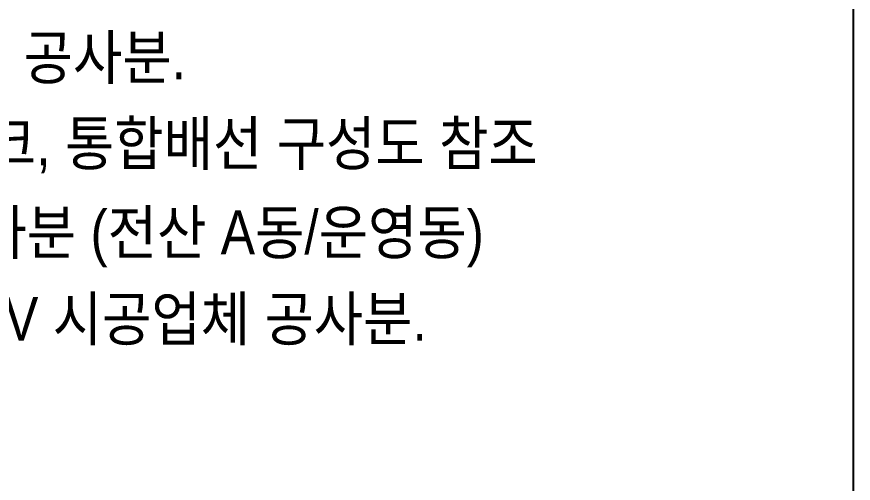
# Model space of a CAD drawing. Header units: millimetres. Extents: x 89860 to 502050, y -351975 to 882300.
# Drawn here: x 368722 to 375900, y -126807 to -122807 of the extents above; entities that cross this region are included whole.
import ezdxf
from ezdxf.enums import TextEntityAlignment as Align

# ---------------------------------------------------------------- set-up
doc = ezdxf.new("R2010")
doc.units = ezdxf.units.MM
doc.header["$LTSCALE"] = 150
doc.layers.add('-----29 Cable Schedule', color=1, linetype='Continuous')
doc.layers.add('-----30 Text', color=2, linetype='Continuous')
doc.styles.add('ELEC', font='')
doc.styles.get('ELEC').set_extended_font_data('Dotum')

# ---------------------------------------------------------------- blocks, each defined once
blk = doc.blocks.new('A$C93139d4c')
at = {"layer": '-----29 Cable Schedule', "color": 3}
blk.add_lwpolyline([(-5100, -83416), (-32961, -83416), (-32961, -52500), (-5100, -52500)], close=True, dxfattribs=at)
at = {"layer": '-----30 Text', "color": 2, "style": 'ELEC', "width": 0.9}
for s, p in [('- 건물 간선 및 광 접속자재는 통신 공사분.', (-32361, -68111)), ('- CCTV설비 간선 구성은  네트워크, 통합배선 구성도 참조', (-32361, -69585)), ('- 장성 PINE DC CCTV 1단계 공사분 (전산 A동/운영동)', (-32361, -71111)), ('- ELEV에 CCTV용 케이블은 ELEV 시공업체 공사분.', (-32361, -72594))]:
    blk.add_text(s, height=750, dxfattribs=at).set_placement(p, align=Align.MIDDLE_LEFT)

msp = doc.modelspace()

# ---------------------------------------------------------------- block references
at = {"layer": '-----29 Cable Schedule', "xscale": 0.5, "yscale": 0.5, "zscale": 0.5}
msp.add_blockref('A$C93139d4c', (378450, -89100), dxfattribs=at)

doc.saveas('drawing.dxf')
